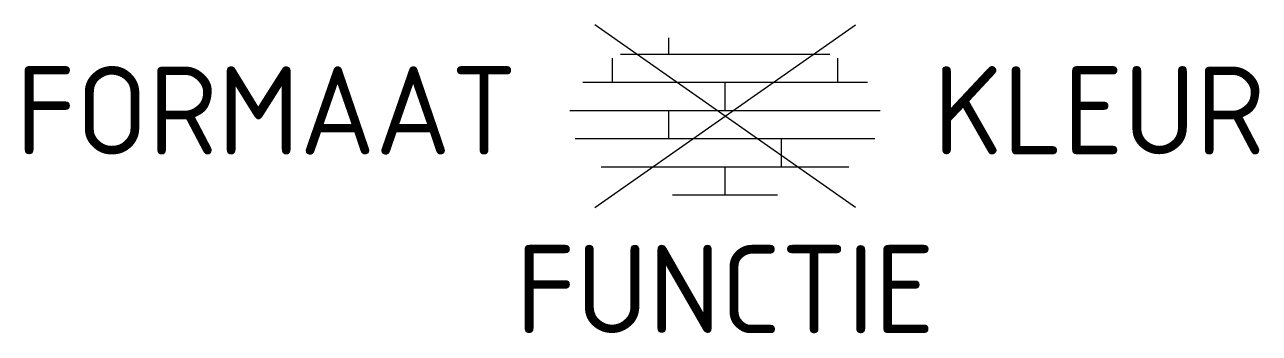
# Model space of a CAD drawing. Header units: metres. Extents: x -14.3 to 10.9, y -4.4 to 1.9.
import ezdxf
from ezdxf.enums import TextEntityAlignment as Align

# ---------------------------------------------------------------- set-up
doc = ezdxf.new("R2010")
doc.units = ezdxf.units.M
doc.styles.add('NLCS-ISO', font='NLCS-ISO.ttf')

msp = doc.modelspace()

# ---------------------------------------------------------------- linework, layer by layer
for p, q in [((-2.662, -1.864), (2.662, 1.864)), ((2.662, -1.864), (-2.662, 1.864)), ((-1.15, 1.265), (-1.15, 1.595)), ((-2.138, 1.265), (0, 1.265)), ((0, 1.265), (2.138, 1.265)), ((-2.3, 0.69), (-2.3, 1.18)), ((2.3, 0.69), (2.3, 1.18)), ((-2.907, 0.69), (0, 0.69)), ((0, 0.69), (2.907, 0.69)), ((0, 0.115), (0, 0.69)), ((-3.17, 0.115), (0, 0.115)), ((-1.15, 0), (-1.15, 0.115)), ((0, 0.115), (3.17, 0.115)), ((-1.15, -0.46), (-1.15, 0)), ((-3.06, -0.46), (0, -0.46)), ((0, -0.46), (3.06, -0.46)), ((1.15, -1.035), (1.15, -0.46)), ((-2.529, -1.035), (0, -1.035)), ((0, -1.035), (2.529, -1.035)), ((0, -1.61), (0, -1.035)), ((-1.073, -1.61), (0, -1.61)), ((0, -1.61), (1.073, -1.61))]:
    msp.add_line(p, q)

# ---------------------------------------------------------------- texts
at = {"style": 'NLCS-ISO'}
msp.add_attdef('FORMAAT', text='', height=1.8, dxfattribs=at).set_placement((-4.25, 0.115), align=Align.MIDDLE_RIGHT)
msp.add_attdef('KLEUR', text='', height=1.8, dxfattribs=at).set_placement((4.25, 0.115), align=Align.MIDDLE_LEFT)
at = {"style": 'NLCS-ISO', "flags": 1}
msp.add_attdef('FUNCTIE', text='', height=1.8, dxfattribs=at).set_placement((0, -2.635), align=Align.TOP_CENTER)

doc.saveas('drawing.dxf')
